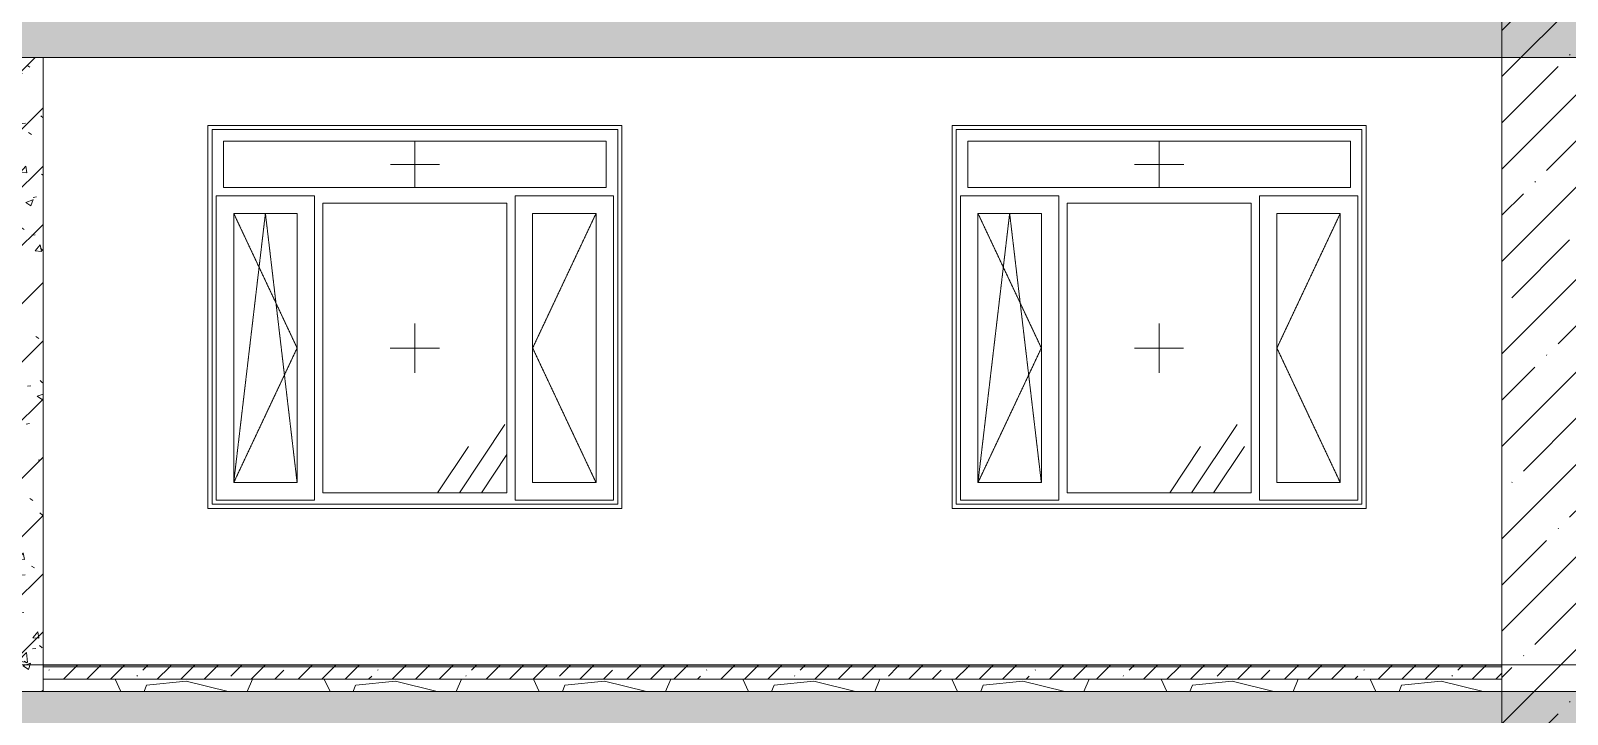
# Model space of a CAD drawing. Header units: millimetres. Extents: x -515342 to 330399, y -224905 to 507333.
# Drawn here: x 106091 to 113554, y 94541 to 97862 of the extents above; entities that cross this region are included whole.
import ezdxf

# ---------------------------------------------------------------- set-up
doc = ezdxf.new("R2010")
doc.units = ezdxf.units.MM
doc.linetypes.add('ASVP_Штриховая_ш2 п1', pattern=[3, 2, -1])
doc.layers.get('0').update_dxf_attribs({"lineweight": 0})
for name, color, linetype, lineweight in [('Линии', 7, 'Continuous', 0), ('Окна', 7, 'Continuous', 0), ('Окна открывание', 7, 'Continuous', 0), ('Перекрытие', 7, 'Continuous', 0), ('Стены внутренние', 7, 'Continuous', 0), ('Стены несущие', 7, 'Continuous', 0), ('Стены перегородки', 7, 'Continuous', 0)]:
    doc.layers.add(name, color=color, linetype=linetype, lineweight=lineweight)
pattern_1 = [(236.31, (49717.4, 8823.7), (-1777.996, -3556.002), [641.07, -5769.6]), (236.31, (49752.95, 8717), (-1777.996, -3556.002), [384.64, -6026.03]), (236.31, (49539.6, 8717), (-1777.996, -3556.002), [384.64, -6026.03])]
pattern_2 = [(45, (136801.12, 95610.5), (-224.5064, 224.5064), []), (45, (137025.63, 95610.5), (-224.5064, 224.5064), [396.875, -79.375, 3.353, -76.022])]
pattern_3 = [(45, (136801.12, 95610.5), (-114.04925, 114.04925), []), (45, (136915.17, 95610.5), (-114.04925, 114.04925), [201.613, -40.323, 3.353, -36.97])]

# ---------------------------------------------------------------- blocks, each defined once
blk = doc.blocks.new('Окно_ПВХ_3Створки_1Фрамуга-верх - АР_Окно_ОП_1820_h_х1970_3ст2фр-в-V43-О_АР_П_Разрез 1-1')
at = {"layer": 'Окна'}
h = blk.add_hatch(dxfattribs=at)
h.set_pattern_fill('FP_5', color=256, style=0, pattern_type=2)
h.set_pattern_definition(pattern_1)
h.paths.add_polyline_path([(22540.8, 7635), (22848.8, 7635), (22848.8, 8943), (22540.8, 8943), (22540.8, 7881.6)])
at = {"layer": 'Окна открывание'}
h = blk.add_hatch(dxfattribs=at)
h.set_pattern_fill('FP_5', color=256, style=0, pattern_type=2)
h.set_pattern_definition(pattern_1)
h.paths.add_polyline_path([(22973.8, 7586), (23867.8, 7586), (23867.8, 8992), (22973.8, 8992), (22973.8, 7679.1)])
at = {"layer": 'Окна', "color": 253, "true_color": 0xaaaaaa}
for p, q in [((22435.8, 9350), (24405.8, 9350)), ((22435.8, 9350), (22435.8, 7530)), ((22435.8, 7530), (22435.8, 9350)), ((22435.8, 9350), (24405.8, 9350)), ((24405.8, 9350), (24405.8, 7530)), ((24405.8, 9350), (24405.8, 7530)), ((24349.8, 9294), (22491.8, 9294)), ((22491.8, 9294), (22491.8, 9068)), ((24349.8, 9068), (24349.8, 9294)), ((24349.8, 9068), (22491.8, 9068)), ((22933.8, 9028), (22455.8, 9028)), ((22455.8, 7550), (22455.8, 9028)), ((22933.8, 7550), (22933.8, 9028)), ((22973.8, 8992), (22973.8, 7586)), ((23867.8, 8992), (22973.8, 8992)), ((23867.8, 8992), (23867.8, 7586)), ((24385.8, 9028), (23907.8, 9028)), ((23907.8, 7550), (23907.8, 9028)), ((24385.8, 7550), (24385.8, 9028)), ((22540.8, 8943), (22848.8, 8943)), ((22540.8, 7635), (22540.8, 8943)), ((22848.8, 8943), (22848.8, 7635)), ((23992.8, 8943), (24300.8, 8943)), ((23992.8, 7635), (23992.8, 8943)), ((24300.8, 8943), (24300.8, 7635)), ((22848.8, 7635), (22540.8, 7635)), ((24300.8, 7635), (23992.8, 7635)), ((22455.8, 7550), (22933.8, 7550)), ((22973.8, 7586), (23867.8, 7586)), ((23907.8, 7550), (24385.8, 7550)), ((24405.8, 7530), (22435.8, 7530)), ((24405.8, 7530), (22435.8, 7530))]:
    blk.add_line(p, q, dxfattribs=at)
at = {"layer": 'Окна открывание', "linetype": 'ASVP_Штриховая_ш2 п1'}
for p, q in [((23420.8, 9068), (23420.8, 9294)), ((23540.8, 9181), (23300.8, 9181)), ((22540.8, 7635), (22694.8, 8943)), ((22540.8, 8943), (22848.8, 8289)), ((22694.8, 8943), (22848.8, 7635)), ((24300.8, 8943), (23992.8, 8289)), ((23420.8, 8169), (23420.8, 8409)), ((22848.8, 8289), (22540.8, 7635)), ((23300.8, 8289), (23540.8, 8289)), ((23992.8, 8289), (24300.8, 7635))]:
    blk.add_line(p, q, dxfattribs=at)
blk = doc.blocks.new('Окно_ПВХ_3Створки_1Фрамуга-верх - АР_Окно_ОП_1820_h_х1970_3ст2фр-в-V44-О_АР_П_Разрез 1-1')
at = {"layer": 'Окна'}
h = blk.add_hatch(dxfattribs=at)
h.set_pattern_fill('FP_5', color=256, style=0, pattern_type=2)
h.set_pattern_definition(pattern_1)
h.paths.add_polyline_path([(18925.9, 7635), (19233.9, 7635), (19233.9, 8943), (18925.9, 8943), (18925.9, 7881.6)])
at = {"layer": 'Окна открывание'}
h = blk.add_hatch(dxfattribs=at)
h.set_pattern_fill('FP_5', color=256, style=0, pattern_type=2)
h.set_pattern_definition(pattern_1)
h.paths.add_polyline_path([(19358.9, 7586), (20252.9, 7586), (20252.9, 8992), (19358.9, 8992), (19358.9, 7679.1)])
at = {"layer": 'Окна', "color": 253, "true_color": 0xaaaaaa}
for p, q in [((18820.9, 9350), (20790.9, 9350)), ((18820.9, 9350), (18820.9, 7530)), ((18820.9, 7530), (18820.9, 9350)), ((18820.9, 9350), (20790.9, 9350)), ((20790.9, 9350), (20790.9, 7530)), ((20790.9, 9350), (20790.9, 7530)), ((20734.9, 9294), (18876.9, 9294)), ((18876.9, 9294), (18876.9, 9068)), ((20734.9, 9068), (20734.9, 9294)), ((20734.9, 9068), (18876.9, 9068)), ((19318.9, 9028), (18840.9, 9028)), ((18840.9, 7550), (18840.9, 9028)), ((19318.9, 7550), (19318.9, 9028)), ((19358.9, 8992), (19358.9, 7586)), ((20252.9, 8992), (19358.9, 8992)), ((20252.9, 8992), (20252.9, 7586)), ((20770.9, 9028), (20292.9, 9028)), ((20292.9, 7550), (20292.9, 9028)), ((20770.9, 7550), (20770.9, 9028)), ((18925.9, 8943), (19233.9, 8943)), ((18925.9, 7635), (18925.9, 8943)), ((19233.9, 8943), (19233.9, 7635)), ((20377.9, 8943), (20685.9, 8943)), ((20377.9, 7635), (20377.9, 8943)), ((20685.9, 8943), (20685.9, 7635)), ((19233.9, 7635), (18925.9, 7635)), ((20685.9, 7635), (20377.9, 7635)), ((18840.9, 7550), (19318.9, 7550)), ((19358.9, 7586), (20252.9, 7586)), ((20292.9, 7550), (20770.9, 7550)), ((20790.9, 7530), (18820.9, 7530)), ((20790.9, 7530), (18820.9, 7530))]:
    blk.add_line(p, q, dxfattribs=at)
at = {"layer": 'Окна открывание', "linetype": 'ASVP_Штриховая_ш2 п1'}
for p, q in [((19805.9, 9068), (19805.9, 9294)), ((19925.9, 9181), (19685.9, 9181)), ((18925.9, 7635), (19079.9, 8943)), ((18925.9, 8943), (19233.9, 8289)), ((19079.9, 8943), (19233.9, 7635)), ((20685.9, 8943), (20377.9, 8289)), ((19805.9, 8169), (19805.9, 8409)), ((19233.9, 8289), (18925.9, 7635)), ((19685.9, 8289), (19925.9, 8289)), ((20377.9, 8289), (20685.9, 7635))]:
    blk.add_line(p, q, dxfattribs=at)
blk = doc.blocks.new('СД_Люблино_Фасады_rvt-1-О_АР_П_Разрез 1-1')
at = {"layer": 'Стены внутренние'}
for p, q in [((18800.9, 9370), (20810.9, 9370)), ((18800.9, 7510), (18800.9, 9370)), ((20810.9, 9370), (20810.9, 7510)), ((22415.8, 9370), (24425.8, 9370)), ((22415.8, 7510), (22415.8, 9370)), ((24425.8, 9370), (24425.8, 7510)), ((20810.9, 7510), (18800.9, 7510)), ((24425.8, 7510), (22415.8, 7510))]:
    blk.add_line(p, q, dxfattribs=at)
at = {"layer": 'Окна', "lineweight": 9}
for name in ['Окно_ПВХ_3Створки_1Фрамуга-верх - АР_Окно_ОП_1820_h_х1970_3ст2фр-в-V44-О_АР_П_Разрез 1-1', 'Окно_ПВХ_3Створки_1Фрамуга-верх - АР_Окно_ОП_1820_h_х1970_3ст2фр-в-V43-О_АР_П_Разрез 1-1']:
    blk.add_blockref(name, (0, 0), dxfattribs=at)

msp = doc.modelspace()

# ---------------------------------------------------------------- hatches: boundary and pattern name
at = {"layer": 'Перекрытие'}
h = msp.add_hatch(dxfattribs=at)
h.set_pattern_fill('FP_1', color=256, style=0, pattern_type=2)
h.set_pattern_definition(pattern_2)
h.paths.add_polyline_path([(190085.5296, 97731.3929), (190085.5296, 97951.3929), (141000.5296, 97951.3929), (141000.5296, 97731.3929), (189732.2317, 97731.3929)])
h.paths.add_polyline_path([(88622.7373, 97731.3929), (137020.5296, 97731.3929), (137020.5296, 97951.3929), (87845.5296, 97951.3929), (87845.5296, 97731.3929)])
h = msp.add_hatch(dxfattribs=at)
h.set_pattern_fill('FP_19', color=256, style=0, pattern_type=2)
h.set_pattern_definition(pattern_3)
h.paths.add_polyline_path([(112656.9614, 94771.3929), (113235.5296, 94771.3929), (113235.5296, 94779.3929), (106150.5296, 94779.3929), (106150.5296, 94771.3929), (111828.1951, 94771.3929)])
h = msp.add_hatch(dxfattribs=at)
h.set_pattern_fill('FP_19', color=256, style=0, pattern_type=2)
h.set_pattern_definition(pattern_3)
h.paths.add_polyline_path([(112656.9614, 94711.3929), (113235.5296, 94711.3929), (113235.5296, 94771.3929), (106150.5296, 94771.3929), (106150.5296, 94711.3929), (111828.1951, 94711.3929)])
h = msp.add_hatch(dxfattribs=at)
h.set_pattern_fill('FP_23', color=256, style=0, pattern_type=2)
h.set_pattern_definition([(228.013, (137532.64, 96626.49), (-8127.96659, -9144.02968), [136.69, -13532.193]), (184.97, (137441.203, 96524.893), (12191.995474, 1016.05502), [234.562, -23221.62]), (132.51, (137207.52, 96504.57), (10159.91241, -11176.07977), [165.393, -16373.89]), (267.274, (136811.283, 96250.573), (1015.889526, 20320.00577), [213.602, -21146.575]), (292.834, (136801.123, 96037.213), (-5080.074175, 12191.97012), [209.453, -20735.923]), (357.274, (136882.403, 95844.173), (-20320.00577, 1015.889526), [213.602, -21146.575]), (37.694, (137095.763, 95834.013), (-13208.042725, -10159.944606), [282.477, -27965.247]), (72.255, (137319.283, 96006.733), (7112.12749, 22351.9589), [266.688, -26402.102]), (121.43, (137400.563, 96260.733), (-8128.10005, 13207.93827), [214.325, -21218.218]), (175.236, (137288.8, 96443.61), (11175.99406, -1016.06972), [244.685, -11989.575]), (222.397, (137044.963, 96463.933), (-12192.085586, -11175.907293), [316.431, -31326.709]), (138.814, (137817.12, 96240.41), (-7111.99222, 6096.00977), [108.002, -10692.226]), (171.469, (137735.843, 96311.533), (13207.991535, -2032.05404), [205.473, -20341.855]), (225, (137532.64, 96342), (1e-13, -1016), [143.684, -1293.157]), (203.199, (137461.52, 96463.93), (5079.98556, 2032.0367), [77.377, -7660.25]), (291.801, (137390.4, 96433.45), (-1015.9787, 3048.0072), [109.426, -5361.9]), (30.964, (137431.04, 96331.85), (3047.9913, 2032.0134), [177.728, -5746.52]), (161.565, (137583.44, 96423.3), (2031.999, -1016.0024), [128.515, -3084.36]), (16.39, (136801.12, 96433.453), (10159.97517, 3048.08119), [180.035, -17823.53]), (70.346, (136973.84, 96484.25), (-4064.03389, -11175.98797), [151.04, -14952.887]), (293.199, (137583.44, 96626.49), (-2032.0367, 5079.98556), [154.752, -7582.873]), (343.61, (137644.4, 96484.253), (-10159.97517, 3048.08119), [180.035, -17823.53]), (339.444, (136801.12, 95803.53), (-5080.0015, 2031.99615), [173.614, -8507.094]), (294.775, (136963.68, 95742.57), (-5079.97321, 11176.01259), [145.47, -14401.437]), (66.801, (137593.6, 95610.49), (2032.0367, 5079.98556), [154.752, -7582.873]), (17.354, (137654.56, 95752.73), (-13208.00149, -4063.99474), [170.313, -16860.95]), (69.444, (137095.76, 95610.49), (-2031.99615, -5080.0015), [86.807, -8593.9]), (101.31, (137532.64, 95610.5), (-1016.0048, 4063.999), [51.806, -5128.797]), (165.964, (137522.48, 95661.3), (3048.0036, -1015.9877), [209.453, -3979.62]), (186.009, (137319.28, 95712.093), (10159.99987, 1015.99979), [194.107, -19216.546]), (303.69, (137431.04, 96240.4), (-1015.9976, 2032.0017), [146.53, -3516.71]), (353.157, (137512.323, 96118.493), (17271.99206, -2032.068835), [255.823, -25326.404]), (60.945, (137766.32, 96088.01), (-4064.04974, -7111.97225), [104.603, -10355.757]), (90, (137817.1, 96179.5), (-1016, 1016), [60.96, -955.04]), (120.256, (137298.96, 95742.57), (4063.94492, -7112.03103), [141.147, -13973.576]), (48.013, (137227.84, 95864.49), (8127.96659, 9144.02968), [273.377, -13395.505]), (0, (137410.7, 96067.7), (1016, 1016), [264.16, -751.84]), (325.305, (137674.88, 96067.69), (-10160.01873, 7111.97318), [160.644, -15903.726]), (254.055, (137806.96, 95976.25), (-1015.9713, -4064.0072), [147.932, -7248.66]), (207.646, (137766.323, 95834.013), (-19303.995784, -10160.00796), [240.858, -23844.986]), (175.426, (137552.963, 95722.253), (-13207.99929, 1016.01778), [254.812, -25226.339])])
h.paths.add_polyline_path([(112656.9614, 94651.3929), (113235.5296, 94651.3929), (113235.5296, 94711.3929), (106150.5296, 94711.3929), (106150.5296, 94651.3929), (111828.1951, 94651.3929)])
h = msp.add_hatch(dxfattribs=at)
h.set_pattern_fill('FP_1', color=256, style=0, pattern_type=2)
h.set_pattern_definition(pattern_2)
h.paths.add_polyline_path([(87845.5296, 94431.3929), (137410.5296, 94431.3929), (137410.5296, 94651.3929), (87845.5296, 94651.3929), (87845.5296, 94435.9791)])
h.paths.add_polyline_path([(141249.4004, 94431.3929), (190085.5296, 94431.3929), (190085.5296, 94651.3929), (140610.5296, 94651.3929), (140610.5296, 94431.3929), (141042.2088, 94431.3929)])
at = {"layer": 'Стены внутренние'}
h = msp.add_hatch(dxfattribs=at)
h.set_pattern_fill('FP_1', color=256, style=0, pattern_type=2)
h.set_pattern_definition(pattern_2)
h.paths.add_polyline_path([(113485.7278, 84641.3929), (113625.5296, 84641.3929), (113625.5296, 101317.557), (113235.5296, 101317.557), (113235.5296, 84641.3929)])
h = msp.add_hatch(dxfattribs=at)
h.set_pattern_fill('FP_2', color=256, style=0, pattern_type=2)
h.set_pattern_definition([(45, (136801.12, 95610.5), (-141.4214, 141.4214), [])])
h.paths.add_polyline_path([(106150.5296, 94651.3929), (106150.5296, 97731.3929), (106000.5296, 97731.3929), (106000.5296, 94651.3929), (106026.8306, 94651.3929)])
h = msp.add_hatch(dxfattribs=at)
h.set_pattern_fill('FP_3', color=256, style=0, pattern_type=2)
h.set_pattern_definition([(50, (136801.12, 95610.5), (364.368, -31.8783), [38.1, -419.1]), (355, (136801.12, 95610.5), (-70.486, 382.1133), [30.48, -335.28]), (100.451, (136831.5, 95607.84), (293.885, 350.2334), [32.38, -356.18]), (46.184, (136801.12, 95712.1), (542.1585, -84.086), [57.15, -628.65]), (96.636, (136846.3, 95705.1), (474.805, 494.855), [48.57, -534.27]), (351.184, (136801.1, 95712.1), (474.81, 494.85), [45.72, -502.92]), (21, (136851.92, 95686.7), (303.2285, -204.5305), [38.1, -419.1]), (326, (136851.92, 95686.7), (123.604, 368.376), [30.48, -335.28]), (71.451, (136877.2, 95669.65), (426.834, 163.8427), [32.38, -356.18]), (37.5, (136801.12, 95610.49), (6.17665, 169.11015), [16.764, -314.452, 16.764, -323.596, -336.55]), (37.5, (136801.12, 95610.49), (6.17665, 169.11015), [-671.576, 16.764, -319.786]), (7.5, (136801.12, 95610.5), (133.6389, 200.3615), [16.764, -177.292, 16.764, -306.832, -128.27]), (7.5, (136801.12, 95610.5), (133.6389, 200.3615), [-517.652, 16.764, -111.506]), (327.5, (136687.84, 95610.49), (271.1818, -11.45836), [16.764, -110.236, 16.764, -379.476, -525.78]), (327.5, (136687.84, 95610.49), (271.1818, -11.45836), [-523.24, 16.764, -509.016]), (317.5, (136637.04, 95610.5), (296.2585, 50.8528), [16.764, -148.336, 16.764, -246.38, -373.38]), (317.5, (136637.04, 95610.5), (296.2585, 50.8528), [-428.244, 16.764, -356.616])])
h.paths.add_polyline_path([(106150.5296, 94651.3929), (106150.5296, 97731.3929), (106000.5296, 97731.3929), (106000.5296, 94651.3929), (106026.8306, 94651.3929)])

# ---------------------------------------------------------------- linework, layer by layer
at = {"layer": 'Линии'}
msp.add_line((88345.5296, 94781.3929), (137020.5296, 94781.3929), dxfattribs=at)
at = {"layer": 'Перекрытие'}
for p, q in [((87845.5296, 97731.3929), (137020.5296, 97731.3929)), ((113235.5296, 94781.3929), (106150.5296, 94781.3929)), ((113235.5296, 94779.3929), (106150.5296, 94779.3929)), ((106150.5296, 94771.3929), (106150.5296, 94651.3929)), ((113235.5296, 94771.3929), (106150.5296, 94771.3929)), ((113235.5296, 94711.3929), (106150.5296, 94711.3929)), ((137410.5296, 94651.3929), (87845.5296, 94651.3929))]:
    msp.add_line(p, q, dxfattribs=at)
at = {"layer": 'Стены несущие'}
msp.add_line((113235.5296, 101317.557), (113235.5296, 92146.3929), dxfattribs=at)
at = {"layer": 'Стены перегородки'}
msp.add_line((106150.5296, 94771.3929), (106150.5296, 97731.3929), dxfattribs=at)

# ---------------------------------------------------------------- block references
msp.add_blockref('СД_Люблино_Фасады_rvt-1-О_АР_П_Разрез 1-1', (88150.5296, 88031.3929))

doc.saveas('drawing.dxf')
